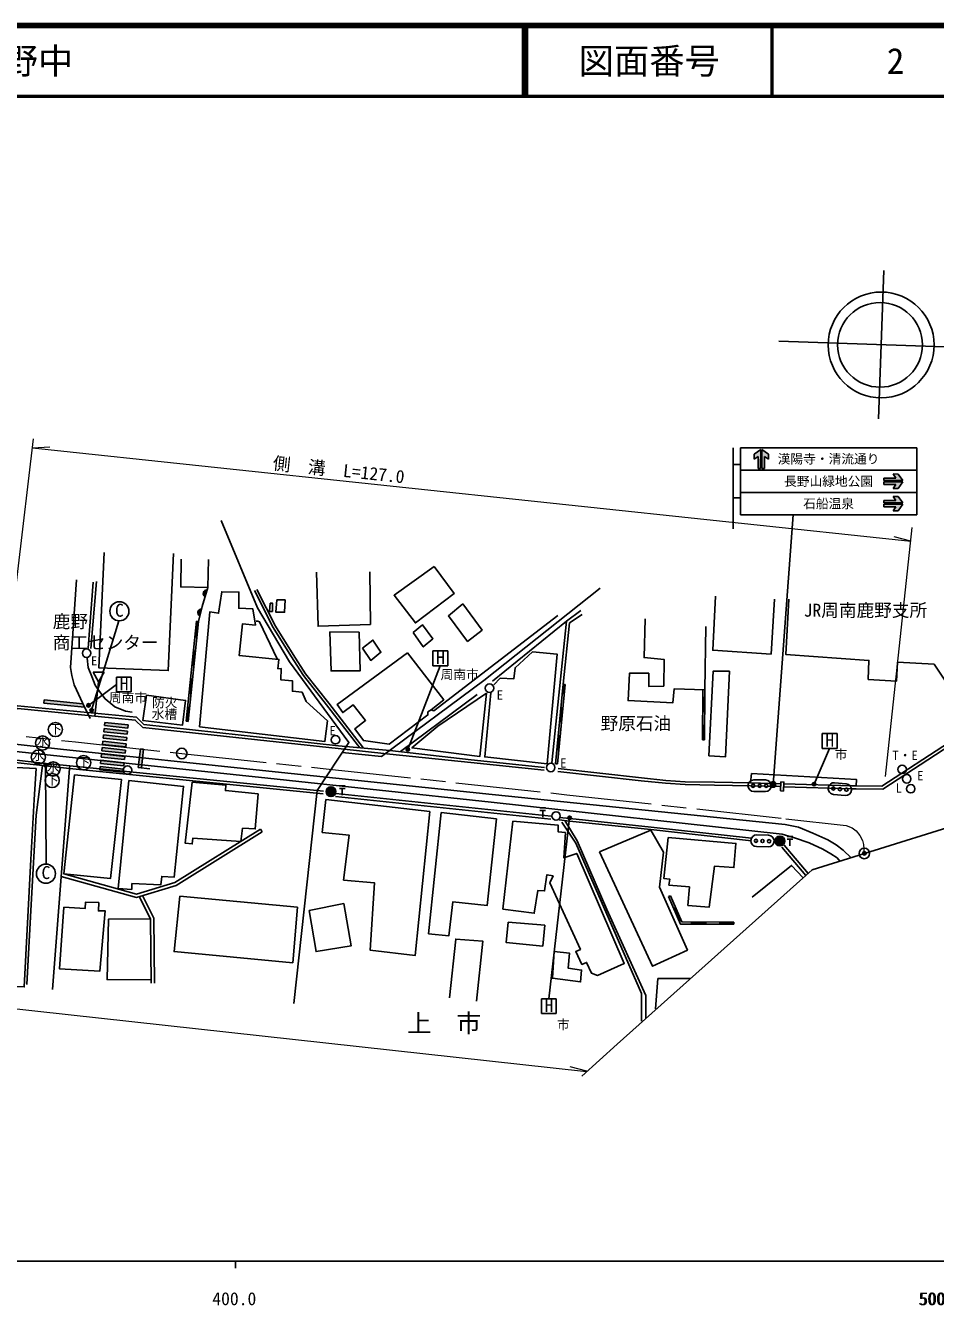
# Model space of a CAD drawing. Units: millimetres, scale not verified. Extents: x 40000 to 680000, y 20000 to 380000.
# Drawn here: x 438287 to 567141, y 198715 to 380000 of the extents above; entities that cross this region are included whole.
import ezdxf
from ezdxf.enums import TextEntityAlignment as Align

# ---------------------------------------------------------------- set-up
doc = ezdxf.new("R2010")
doc.units = ezdxf.units.MM
doc.header["$LTSCALE"] = 1000
doc.header["$PDMODE"] = 32
doc.header["$PDSIZE"] = 500
doc.linetypes.add('CHAIN', pattern=[18.5, 12, -1.5, 3.5, -1.5])
for name, color, linetype, lineweight in [('M-BGD', 7, 'Continuous', 25), ('M-BGD-EXST', 7, 'Continuous', 25), ('M-BMK', 2, 'CHAIN', 13), ('M-BMK-OTRS', 5, 'Continuous', 25), ('M-BMK-SRVR', 3, 'Continuous', 25), ('M-STR-HTXT', 7, 'Continuous', 13), ('M-STR-STRC', 7, 'Continuous', 25), ('M-TTL', 2, 'Continuous', 140), ('M-TTL-BAND', 7, 'Continuous', 25), ('M-TTL-LINE', 7, 'Continuous', 50)]:
    doc.layers.add(name, color=color, linetype=linetype, lineweight=lineweight)
for name, color, linetype in [('M-BMK-HTXT', 7, 'Continuous'), ('M-OTRS', 6, 'Continuous'), ('M-TTL-TXT', 7, 'Continuous')]:
    doc.layers.add(name, color=color, linetype=linetype)
doc.styles.add('ＭＳ ゴシック', font='')
doc.styles.get('ＭＳ ゴシック').set_extended_font_data('MS Gothic')

msp = doc.modelspace()

# ---------------------------------------------------------------- hatches: boundary and pattern name
at = {"layer": 'M-BGD'}
for points in [[(463721, 299106), (463989, 300060, 0.82183)], [(462974, 296401), (463213, 297363, 0.82183)], [(462780, 295592), (462481, 295623), (462252, 293403), (462551, 293372)], [(462346, 291383), (462047, 291413), (461842, 289424), (462140, 289393)], [(461935, 287404), (461637, 287434), (461432, 285445), (461730, 285414)], [(514712, 286687), (514413, 286716), (514285, 285400), (514584, 285371)], [(534478, 284845), (534178, 284847), (534168, 282847), (534468, 282845)], [(461525, 283425), (461227, 283456), (461022, 281466), (461320, 281435)], [(514390, 283380), (514091, 283410), (513897, 281419), (514196, 281390)], [(514002, 279399), (513703, 279428), (513510, 277438), (513808, 277409)], [(534458, 280845), (534158, 280847), (534147, 278847), (534447, 278845)], [(482246, 271486, 1), (480846, 271486, 1)], [(544421, 264493, 1), (545821, 264493, 1)], [(530361, 255055), (530085, 254937), (530871, 253098), (531147, 253216)], [(534616, 253018), (532616, 253022), (532616, 252722), (534616, 252718)], [(538616, 253011), (536616, 253014), (536616, 252714), (538616, 252711)]]:
    msp.add_hatch(color=256, dxfattribs=at).paths.add_polyline_path(points)
at = {"layer": 'M-BGD-EXST'}
for points in [[(446977, 283586, 1), (447417, 283825, 1)], [(447413, 282890, 1), (447852, 283129, 1)], [(492209, 277353, 1), (492648, 277592, 1)], [(440878, 275114, 1), (441317, 275353, 1)], [(549740, 272435, 1), (550179, 272674, 1)], [(515121, 267657, 1), (515560, 267896, 1)]]:
    msp.add_hatch(color=256, dxfattribs=at).paths.add_polyline_path(points)
at = {"layer": 'M-STR-STRC'}
for points in [[(542031, 317275), (542393, 317275), (542394, 319939), (541457, 319270), (541457, 318589), (542032, 318959)], [(542568, 319939), (543505, 319270), (543505, 318589), (542930, 318959), (542930, 317276), (542569, 317275)], [(559850, 315909), (559850, 315547), (562514, 315546), (561845, 316483), (561164, 316484), (561534, 315908)], [(562514, 315372), (561845, 314435), (561164, 314435), (561534, 315010), (559850, 315010), (559850, 315371)], [(559850, 312742), (559850, 312381), (562514, 312380), (561845, 313317), (561164, 313317), (561534, 312742)], [(562514, 312205), (561845, 311268), (561164, 311268), (561534, 311843), (559850, 311843), (559850, 312204)], [(446405, 283951), (440893, 284484), (440850, 284036), (446641, 283477)], [(452820, 280951), (449525, 281305), (449477, 280857), (452772, 280503)], [(452628, 279161), (449333, 279515), (449285, 279067), (452580, 278714)], [(452724, 280056), (449429, 280410), (449381, 279962), (452676, 279608)], [(452435, 277371), (449141, 277725), (449093, 277278), (452387, 276924)], [(452532, 278266), (449237, 278620), (449189, 278173), (452483, 277819)], [(454989, 277503), (454541, 277551), (454239, 274886), (454686, 274840)], [(452243, 275582), (448948, 275936), (448900, 275488), (452195, 275134)], [(452339, 276476), (449044, 276830), (448996, 276383), (452291, 276029)], [(452147, 274687), (448852, 275041), (448804, 274593), (452099, 274239)], [(544478, 272723, 0.41421), (543926, 272845, 0.41421), (543804, 272293, 1)]]:
    msp.add_hatch(color=256, dxfattribs=at).paths.add_polyline_path(points)

# ---------------------------------------------------------------- linework, layer by layer
at = {"layer": 'M-BGD'}
for p, q in [((447863, 301157), (447133, 291814)), ((448344, 301258), (447549, 291748)), ((462481, 295623), (461022, 281466)), ((462780, 295592), (461320, 281435)), ((462780, 295592), (462481, 295623)), ((504413, 287121), (514917, 295628)), ((462252, 293403), (462551, 293372)), ((462047, 291413), (462346, 291383)), ((447841, 288396), (449416, 288396)), ((447841, 288396), (448629, 287032)), ((449416, 288396), (448629, 287032)), ((461842, 289424), (462140, 289393)), ((448629, 287032), (448074, 282195)), ((461637, 287434), (461935, 287404)), ((513316, 275447), (514413, 286716)), ((513614, 275418), (514712, 286687)), ((514413, 286716), (514712, 286687)), ((461432, 285445), (461730, 285414)), ((491371, 277170), (502227, 285254)), ((514285, 285400), (514584, 285371)), ((534184, 285905), (534147, 278847)), ((534478, 284845), (534178, 284847)), ((534484, 285903), (534447, 278845)), ((461227, 283456), (461525, 283425)), ((514091, 283410), (514390, 283380)), ((534468, 282845), (534168, 282847)), ((461022, 281466), (461320, 281435)), ((513897, 281419), (514196, 281390)), ((513703, 279428), (514002, 279399)), ((534458, 280845), (534158, 280847)), ((513510, 277438), (513808, 277409)), ((534447, 278845), (534147, 278847)), ((480423, 271194), (444503, 274788)), ((480457, 271542), (444538, 275136)), ((513316, 275447), (513614, 275418)), ((482731, 272331), (483531, 272331)), ((482731, 271931), (483531, 271931)), ((483131, 271931), (483131, 271009)), ((545215, 272204), (540932, 272334)), ((540938, 272733), (545236, 272604)), ((555333, 271899), (545654, 272191)), ((545676, 272591), (555333, 272299)), ((482182, 270786), (512678, 267574)), ((482229, 271234), (512725, 268022)), ((511140, 269218), (511940, 269218)), ((511140, 268818), (511940, 268818)), ((511540, 268818), (511540, 267896)), ((471572, 266192), (471811, 265810)), ((546140, 265135), (546940, 265135)), ((546140, 264735), (546940, 264735)), ((546540, 264735), (546540, 263813)), ((545391, 263637), (548788, 259612)), ((545735, 263927), (549124, 259912)), ((529358, 256635), (529634, 256753)), ((530085, 254937), (530361, 255055)), ((530871, 253098), (531147, 253216)), ((532616, 253022), (532616, 252722)), ((534616, 253018), (534616, 252718)), ((536616, 253014), (536616, 252714)), ((538616, 253011), (538616, 252711))]:
    msp.add_line(p, q, dxfattribs=at)
for points in [[(465990, 309919), (471130, 297547), (475641, 289893), (484086, 278465), (479596, 271631), (476280, 241478)], [(449407, 305371), (448647, 289032), (458495, 288638), (459227, 305230)], [(460335, 304414), (460263, 300486), (464085, 300396), (464175, 304378)], [(479510, 302571), (479708, 294925), (487122, 295181), (487023, 302611)], [(464085, 300396), (463279, 297700), (462780, 295592)], [(470694, 299961), (473351, 294729), (475858, 290706), (477626, 287929), (480911, 283772), (485617, 277713)], [(471050, 300143), (473700, 294925), (476197, 290919), (477952, 288161), (481226, 284018), (486161, 277666)], [(519666, 300310), (503205, 287226), (488688, 276476), (483119, 277034)], [(535978, 299182), (535611, 291519), (543876, 290979), (544340, 298757)], [(546381, 298760), (545961, 290911), (557731, 290070), (557620, 287395), (561614, 287124), (561769, 289822), (566946, 289535), (572123, 281795), (578459, 285882), (572708, 295350)], [(473895, 290307), (471423, 295560), (471170, 295635), (470946, 295620)], [(495688, 283076), (496125, 282933), (513652, 296462)], [(516933, 297140), (514917, 295628), (512835, 275561)], [(514413, 286716), (515310, 295387), (517108, 296584)], [(534625, 294872), (534484, 285903), (530138, 286034), (529942, 284057), (523618, 284383), (523836, 288292), (526552, 288271), (526552, 286403), (528660, 286446), (528747, 290204), (525878, 290486), (526052, 295959)], [(447002, 290385), (447143, 289096), (447659, 287783), (448151, 286588), (448761, 285651), (449535, 284619), (450941, 283518), (452419, 282885), (453380, 282768)], [(504169, 285496), (503321, 276404), (512134, 275447), (513550, 290984), (510090, 291289), (507609, 289049), (507413, 287461), (505520, 287570), (504606, 286634)], [(545442, 265485), (504208, 269979), (472608, 273379), (443137, 276521), (414703, 279534), (377809, 283746), (351753, 286591)], [(545853, 266831), (504352, 271069), (472714, 274373), (443242, 277515), (414836, 280645), (378229, 284857), (351862, 287586)], [(403273, 286640), (418682, 285041), (435757, 283208), (437151, 283660), (453986, 282021), (455053, 280979), (482609, 277975), (489896, 277340), (501374, 276014), (511770, 274907)], [(403232, 286242), (418640, 284644), (435799, 282801), (437195, 283254), (453807, 281637), (454873, 280597), (482566, 277577), (489873, 276810), (501332, 275616), (511728, 274509)], [(555333, 272299), (555908, 272299), (559562, 272262), (578738, 284743)], [(555333, 271899), (555906, 271899), (559679, 271861), (578957, 284407)], [(444503, 274788), (440689, 275172), (412903, 278201)], [(444538, 275136), (440725, 275520), (412905, 278695)], [(438474, 244155), (439085, 255492), (439774, 268143), (440689, 275172)], [(444538, 275136), (444503, 274788), (442081, 243440)], [(513678, 274364), (525466, 273028), (528918, 272680), (531697, 272496), (535832, 272415), (540932, 272334)], [(513723, 274761), (525509, 273426), (528951, 273079), (531714, 272896), (535839, 272815), (540938, 272733)], [(540938, 272733), (541111, 274058), (555977, 273202), (555908, 272299)], [(541076, 264534), (526852, 266124), (515326, 267317), (513845, 267474)], [(541115, 264882), (526890, 266472), (515363, 267665), (513882, 267822)], [(525539, 238996), (525521, 242900), (516220, 264192), (514216, 267160)], [(514667, 267387), (516421, 264539), (520618, 254774), (526118, 242590), (526137, 239354)], [(545853, 266831), (547739, 266462), (549792, 265614), (551892, 264683), (553074, 263974), (554092, 263214), (555224, 262126)], [(443321, 259486), (454002, 256509), (459616, 258189), (471811, 265810)], [(443700, 259848), (453997, 256978), (459429, 258603), (471572, 266192)], [(545442, 265485), (547170, 264938), (549240, 264218), (551200, 263349), (552308, 262684), (553210, 262096), (553657, 261608)], [(541213, 256552), (546771, 261031), (548432, 259293)], [(456090, 244340), (455996, 253455), (454387, 256624)], [(456540, 244345), (456445, 253565), (454825, 256755)], [(529358, 256635), (531031, 252725), (538616, 252711)], [(529634, 256753), (531229, 253025), (538616, 253011)], [(455996, 253455), (450005, 253419), (449829, 244874), (456085, 244835)], [(498302, 242287), (499203, 250609), (503044, 250324), (502144, 241791)], [(527512, 240708), (527835, 245007), (532476, 245023)]]:
    msp.add_lwpolyline(points, dxfattribs=at)
for points in [[(496175, 303389), (498968, 299549), (493501, 295391), (490470, 299311)], [(462923, 280689), (464362, 296946), (465613, 296765), (466076, 299796), (468495, 299746), (468478, 297460), (470486, 297361), (470832, 295091), (469005, 295239), (468528, 290794), (474157, 290219), (474025, 288903), (474486, 288919), (474423, 287350), (476102, 287169), (476086, 285721), (477452, 285573), (478028, 284257), (481032, 281520), (480652, 278579)], [(472911, 298187), (473266, 298187), (473234, 297010), (472847, 297026)], [(473850, 298658), (475034, 298641), (474959, 296895), (473726, 296928)], [(500222, 298087), (498179, 296388), (500894, 292760), (502938, 294383)], [(481387, 294142), (485516, 294071), (485671, 288579), (481556, 288593)], [(493178, 294054), (494511, 295106), (495983, 293140), (494600, 291999)], [(486021, 291827), (487479, 292951), (488617, 291245), (487178, 290089)], [(492379, 291146), (497505, 284504), (495714, 283093), (495243, 282774), (495270, 282367), (489779, 278229), (486125, 278719), (484899, 280386), (486444, 281587), (484703, 283768), (483207, 282690), (482398, 283817)], [(537998, 288542), (535678, 288572), (535075, 276583), (537426, 276432)], [(455389, 285154), (454897, 281559), (460531, 280910), (460934, 284418)], [(503578, 285435), (502624, 276470), (493005, 277688), (496661, 280754)], [(439778, 274786), (433135, 275105), (432109, 265279), (429352, 265302), (429215, 263201), (432660, 262914), (432626, 260727), (427940, 260815), (427860, 258624), (430825, 258475), (430701, 251011), (432366, 250924), (432106, 244004), (438098, 243830), (439014, 261872), (439496, 270375)], [(445213, 273866), (451868, 273222), (450302, 259179), (443700, 259848)], [(452917, 273077), (460658, 272235), (459328, 259372), (457573, 259484), (457453, 258296), (453353, 258455), (453313, 257650), (451398, 257786)], [(461866, 272829), (466632, 272414), (466598, 271641), (471220, 271178), (470818, 266213), (469028, 266303), (468751, 264428), (461971, 264884), (461890, 264077), (460900, 264168)], [(545180, 271581), (545619, 271557), (545689, 272834), (545250, 272858)], [(495532, 268658), (480818, 270366), (480295, 265717), (484093, 265337), (483333, 258956), (487724, 258553), (487092, 249028), (493455, 248262)], [(497136, 268536), (504965, 267629), (503642, 255354), (498819, 255884), (498214, 251063), (495358, 251366)], [(507288, 267311), (513726, 266721), (513700, 265799), (514752, 265696), (514521, 262107), (516342, 262748), (523065, 247169), (519299, 245460), (518421, 245783), (517728, 247307), (517081, 247007), (516203, 248831), (516873, 249132), (512522, 258557), (513005, 259559), (512132, 259726), (511798, 257424), (510832, 257480), (510330, 254268), (505890, 254843)], [(519561, 262956), (526828, 266031), (528633, 262934), (528076, 257944), (532022, 249047), (527074, 246752)], [(529293, 265000), (528689, 259177), (529524, 259106), (529400, 258254), (532313, 257988), (532082, 255378), (535119, 255130), (535865, 260935), (538601, 260740), (538885, 264148)], [(443708, 255105), (446746, 254946), (446794, 255837), (448639, 255773), (448607, 254596), (449578, 254596), (448798, 246043), (443088, 246393)], [(460121, 256706), (459319, 248845), (476132, 247243), (476782, 255103)], [(478435, 254643), (483358, 255629), (484377, 249646), (479422, 248824)], [(506652, 253009), (506372, 250118), (511541, 249615), (511821, 252561)], [(513127, 248869), (515329, 248608), (515124, 246500), (517027, 246202), (516878, 244542), (512903, 245064)]]:
    msp.add_lwpolyline(points, close=True, dxfattribs=at)
for centre, radius in [((446926, 291105), 600), ((503993, 286148), 600), ((482172, 278842), 600), ((452712, 274546), 600), ((512657, 274917), 600), ((562431, 274647), 600), ((563084, 273297), 600), ((481546, 271486), 700), ((563646, 271900), 600), ((513420, 268041), 600), ((545121, 264493), 700)]:
    msp.add_circle(centre, radius, dxfattribs=at)
for centre, start, end in [((463949, 299556), 85.4844, 243.14259), ((463188, 296859), 87.27049, 244.92868)]:
    msp.add_arc(centre, 505, start, end, dxfattribs=at)
at = {"layer": 'M-BGD-EXST'}
for p, q in [((447632, 283009), (451494, 295685)), ((498072, 291432), (495972, 291432)), ((495972, 291432), (495972, 289332)), ((498072, 289332), (498072, 291432)), ((492429, 277472), (497022, 289332)), ((495972, 289332), (498072, 289332)), ((447197, 283705), (451160, 286666)), ((453260, 287716), (451160, 287716)), ((451160, 287716), (451160, 285616)), ((453260, 285616), (453260, 287716)), ((451160, 285616), (453260, 285616)), ((553207, 279706), (551107, 279706)), ((551107, 279706), (551107, 277606)), ((553207, 277606), (553207, 279706)), ((549960, 272555), (552157, 277606)), ((551107, 277606), (553207, 277606)), ((441097, 275234), (441189, 261220)), ((515340, 267776), (512388, 242147)), ((513438, 242147), (511338, 242147)), ((511338, 242147), (511338, 240047)), ((513438, 240047), (513438, 242147)), ((511338, 240047), (513438, 240047))]:
    msp.add_line(p, q, dxfattribs=at)
for centre, radius in [((451568, 297033), 1350), ((447197, 283705), 250), ((447632, 283009), 250), ((442501, 280288), 1000), ((440691, 278373), 1000), ((440098, 276374), 1000), ((492429, 277472), 250), ((442189, 274703), 1000), ((446508, 275588), 1000), ((441097, 275234), 250), ((442049, 273057), 1000), ((549960, 272555), 250), ((515340, 267776), 250), ((441166, 259871), 1350)]:
    msp.add_circle(centre, radius, dxfattribs=at)
at = {"layer": 'M-BMK'}
msp.add_lwpolyline([(337113, 290106), (361069, 287510), (378016, 285664), (406565, 282750), (445362, 278535), (460402, 276888), (480848, 274733), (514962, 271051), (545936, 267653), (554485, 266683), (555357, 266344), (555914, 265934), (556456, 265290), (556807, 264588), (556959, 264005), (557071, 262736)], dxfattribs=at)
at = {"layer": 'M-BMK-OTRS'}
msp.add_lwpolyline([(578417, 269406), (549709, 260436), (522068, 235715)], dxfattribs=at)
at = {"layer": 'M-BMK-SRVR'}
for p, q in [((559825, 345299), (559087, 324312)), ((544965, 335315), (577974, 334154))]:
    msp.add_line(p, q, dxfattribs=at)
for centre, radius in [((559455, 334763), 7500), ((559297, 334777), 6000), ((460402, 276888), 750), ((557071, 262736), 750)]:
    msp.add_circle(centre, radius, dxfattribs=at)
at = {"layer": 'M-OTRS'}
msp.add_point((557071, 262741), dxfattribs=at)
at = {"layer": 'M-STR-HTXT'}
for p, q in [((434951, 283897), (439398, 321462)), ((439249, 320209), (441701, 320334)), ((439249, 320209), (563651, 306960)), ((560055, 273621), (563858, 308883)), ((563651, 306960), (561280, 307599)), ((522068, 235715), (517053, 231210)), ((517795, 231876), (515426, 232522))]:
    msp.add_line(p, q, dxfattribs=at)
msp.add_lwpolyline([(517736, 231823), (407336, 243933), (354789, 249395), (300740, 254737), (288468, 255809), (277638, 256585), (269117, 257142), (254332, 257031), (197652, 255857), (132095, 250148), (66508, 243933)], dxfattribs=at)
at = {"layer": 'M-STR-STRC'}
for p, q in [((538514, 320209), (538514, 308709)), ((539514, 320209), (539514, 310709)), ((539514, 320209), (564514, 320209)), ((542394, 319939), (541457, 319270)), ((541457, 319270), (541457, 318589)), ((542394, 319939), (542393, 317275)), ((542568, 319939), (542567, 317275)), ((542568, 319939), (543505, 319270)), ((543505, 319270), (543505, 318589)), ((564514, 320209), (564514, 310709)), ((538514, 317834), (539514, 317834)), ((541457, 318589), (542032, 318959)), ((542032, 318959), (542031, 317276)), ((542031, 317275), (542393, 317275)), ((542930, 317275), (542569, 317275)), ((543505, 318589), (542930, 318959)), ((542930, 318959), (542930, 317276)), ((539514, 317043), (564514, 317043)), ((561534, 315908), (559850, 315909)), ((559850, 315909), (559850, 315547)), ((562514, 315546), (559850, 315547)), ((561164, 316484), (561534, 315908)), ((561845, 316483), (561164, 316484)), ((562514, 315546), (561845, 316483)), ((539514, 313876), (564514, 313876)), ((562514, 315372), (559850, 315373)), ((559850, 315010), (559850, 315371)), ((561534, 315010), (559850, 315010)), ((561164, 314435), (561534, 315010)), ((561845, 314435), (561164, 314435)), ((562514, 315372), (561845, 314435)), ((538514, 313084), (539514, 313084)), ((561534, 312742), (559850, 312742)), ((559850, 312742), (559850, 312381)), ((562514, 312380), (559850, 312381)), ((562514, 312205), (559850, 312206)), ((559850, 311843), (559850, 312204)), ((561534, 311843), (559850, 311843)), ((561164, 313317), (561534, 312742)), ((561845, 313317), (561164, 313317)), ((561164, 311268), (561534, 311843)), ((562514, 312380), (561845, 313317)), ((562514, 312205), (561845, 311268)), ((564514, 310709), (539514, 310709)), ((544141, 272508), (547014, 310709)), ((561845, 311268), (561164, 311268)), ((440893, 284484), (440850, 284036)), ((446641, 283477), (440850, 284036)), ((446405, 283951), (440893, 284484)), ((449525, 281305), (449477, 280857)), ((449525, 281305), (452820, 280951)), ((449333, 279515), (449285, 279067)), ((449333, 279515), (452628, 279161)), ((449429, 280410), (449381, 279962)), ((449381, 279962), (452676, 279608)), ((449429, 280410), (452724, 280056)), ((449477, 280857), (452772, 280503)), ((452724, 280056), (452676, 279608)), ((452820, 280951), (452772, 280503)), ((449141, 277725), (449093, 277278)), ((449141, 277725), (452435, 277371)), ((449237, 278620), (449189, 278173)), ((449189, 278173), (452483, 277819)), ((449237, 278620), (452532, 278266)), ((449285, 279067), (452580, 278714)), ((452435, 277371), (452387, 276924)), ((452532, 278266), (452483, 277819)), ((452628, 279161), (452580, 278714)), ((454239, 274886), (454541, 277551)), ((454989, 277503), (454541, 277551)), ((454686, 274840), (454989, 277503)), ((448948, 275936), (448900, 275488)), ((448948, 275936), (452243, 275582)), ((449044, 276830), (448996, 276383)), ((448996, 276383), (452291, 276029)), ((449044, 276830), (452339, 276476)), ((449093, 277278), (452387, 276924)), ((452243, 275582), (452195, 275134)), ((452339, 276476), (452291, 276029)), ((448852, 275041), (448804, 274593)), ((448804, 274593), (452099, 274239)), ((448852, 275041), (452147, 274687)), ((448900, 275488), (452195, 275134)), ((452147, 274687), (452099, 274239)), ((455875, 274718), (454239, 274886)), ((541423, 273156), (543073, 273156)), ((552865, 272750), (554509, 272601)), ((543073, 271506), (541423, 271506)), ((554359, 270958), (552716, 271107)), ((541853, 265357), (543502, 265305)), ((543450, 263656), (541801, 263708))]:
    msp.add_line(p, q, dxfattribs=at)
msp.add_lwpolyline([(447449, 281850), (446341, 284080), (445494, 285911), (445171, 286618), (444832, 287946), (444663, 289084), (445503, 301508)], dxfattribs=at)
for centre, radius in [((541324, 272322), 225), ((542254, 272322), 225), ((543184, 272322), 225), ((544141, 272508), 400), ((552692, 271929), 225), ((553618, 271844), 225), ((554544, 271760), 225), ((541728, 264527), 225), ((542658, 264497), 225), ((543587, 264468), 225)]:
    msp.add_circle(centre, radius, dxfattribs=at)
for centre, start, end in [((541423, 272331), 90, 180), ((541423, 272331), 180, 270), ((543073, 272331), 0, 90), ((543073, 272331), 270, 0), ((552791, 271928), 174.80829, 264.80829), ((552791, 271928), 84.80829, 174.80829), ((554434, 271779), 354.80829, 84.80829), ((554434, 271779), 264.80829, 354.80829), ((541827, 264533), 88.19221, 178.19221), ((543476, 264481), 358.19221, 88.19221), ((541827, 264533), 178.19221, 268.19221), ((543476, 264481), 268.19221, 358.19221)]:
    msp.add_arc(centre, 825, start, end, dxfattribs=at)
at = {"layer": 'M-TTL'}
msp.add_line((680000, 380000), (40000, 380000), dxfattribs=at)
at = {"layer": 'M-TTL-BAND'}
for p, q in [((40000, 205000), (579000, 205000)), ((468000, 205000), (468000, 204000))]:
    msp.add_line(p, q, dxfattribs=at)
at = {"layer": 'M-TTL-LINE'}
for p, q in [((508747, 380000), (508747, 370000)), ((509247, 380000), (509247, 370000)), ((543997, 380000), (543997, 370000)), ((40000, 370000), (680000, 370000))]:
    msp.add_line(p, q, dxfattribs=at)

# ---------------------------------------------------------------- texts
at = {"layer": 'M-BGD', "style": 'ＭＳ ゴシック'}
for s, p in [('E', (447989, 290018)), ('E', (505461, 285165)), ('E', (481765, 280133)), ('E', (514447, 275546)), ('T・E', (562849, 276636)), ('E', (564997, 273752)), ('L', (561952, 272009))]:
    msp.add_text(s, height=1320, dxfattribs=at).set_placement(p, align=Align.MIDDLE_CENTER)
at = {"layer": 'M-BGD-EXST', "style": 'ＭＳ ゴシック'}
for p in [(450890, 295747), (440487, 258585)]:
    msp.add_text('C', height=1833, rotation=357.985, dxfattribs=at).set_placement(p, align=Align.BOTTOM_LEFT)
for s, height, p in [('H', 1833, (496424, 289024)), ('周南市', 1320, (497068, 287030)), ('H', 1833, (451613, 285308)), ('周南市', 1320, (450091, 283750)), ('下', 1320, (441648, 279301)), ('水', 1320, (439811, 277582)), ('H', 1833, (551560, 277298)), ('水', 1320, (439219, 275583)), ('市', 1320, (552873, 275717)), ('水', 1320, (441309, 273912)), ('下', 1320, (445656, 274600)), ('下', 1320, (441197, 272070)), ('H', 1833, (511791, 239739)), ('市', 1320, (513538, 237447))]:
    msp.add_text(s, height=height, dxfattribs=at).set_placement(p, align=Align.BOTTOM_LEFT)
at = {"layer": 'M-BMK-HTXT', "style": 'ＭＳ ゴシック'}
for s, height, p in [('JR周南鹿野支所', 1833, (548477, 295724)), ('鹿野', 1833, (442125, 294139)), ('商工センター', 1833, (442125, 291139)), ('防火', 1320, (456193, 283045)), ('水槽', 1320, (456148, 281405)), ('野原石油', 1833, (519719, 279700)), ('上\u3000市', 2566, (492293, 236637))]:
    msp.add_text(s, height=height, dxfattribs=at).set_placement(p, align=Align.BOTTOM_LEFT)
at = {"layer": 'M-STR-HTXT', "style": 'ＭＳ ゴシック'}
msp.add_text('側\u3000溝\u3000L=127.0', height=1833, rotation=353.921, dxfattribs=at).set_placement((473167, 316597), align=Align.BOTTOM_LEFT)
at = {"layer": 'M-STR-STRC', "style": 'ＭＳ ゴシック'}
for s, p in [('漢陽寺・清流通り', (552014, 318626)), ('長野山緑地公園', (552014, 315459)), ('石船温泉', (552014, 312293))]:
    msp.add_text(s, height=1320, dxfattribs=at).set_placement(p, align=Align.MIDDLE_CENTER)
at = {"layer": 'M-TTL-BAND', "style": 'ＭＳ ゴシック'}
for s, p in [('400.0', (467844, 198195)), ('500.0', (567844, 198195)), ('500.0', (568000, 198195))]:
    msp.add_text(s, height=1833, dxfattribs=at).set_placement(p, align=Align.BOTTOM_CENTER)
at = {"layer": 'M-TTL-TXT', "style": 'ＭＳ ゴシック'}
msp.add_text('周南市大字鹿野中', height=3666, dxfattribs=at).set_placement((405024, 375000), align=Align.MIDDLE_LEFT)
for s, p in [('図面番号', (526622, 375000)), ('2', (561497, 375000))]:
    msp.add_text(s, height=3666, dxfattribs=at).set_placement(p, align=Align.MIDDLE_CENTER)

doc.saveas('drawing.dxf')
